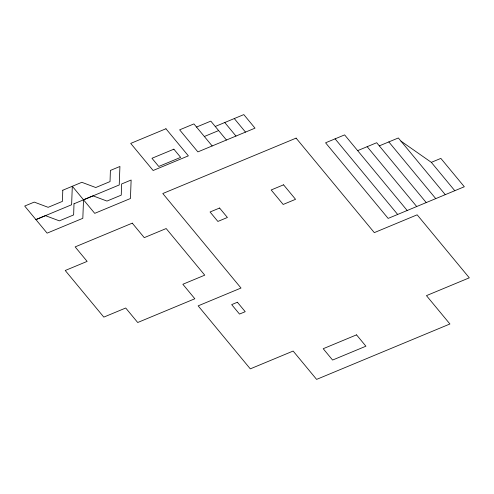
<?xml version="1.0" encoding="UTF-8"?>
<svg xmlns="http://www.w3.org/2000/svg" width="494" height="494" viewBox="0 0 494 494"><rect width="100%" height="100%" fill="white"/><g stroke="black" fill="none" stroke-linecap="round" stroke-linejoin="round"><path stroke-width="0.74" d="M196.526 127.057L210.808 121.123L226.45 140.024M215.242 126.476L243.808 114.602L255.015 128.15L197.884 151.893L179.637 129.842L193.92 123.908L212.167 145.958M204.343 136.505L218.632 130.57M357.65 150.639L376.694 142.723L426.229 202.577M379.299 145.872L398.349 137.962L445.273 194.667M400.955 141.111L431.33 162.353L440.852 158.395L464.317 186.751L388.142 218.41L325.571 142.803L344.614 134.887L407.186 210.493M431.33 162.353L454.795 190.709M388.827 141.92L435.751 198.625M367.172 146.681L416.708 206.535M335.093 138.845L397.664 214.452M234.286 118.56L245.493 132.108M224.764 122.518L235.971 136.066M62.794 190.227L62.423 201.379L48.14 207.319L34.228 202.102L24.7 206.054L47.121 233.143L82.825 218.305L83.523 199.811L119.227 184.966L119.919 166.472L110.403 170.436L110.038 181.588L95.75 187.529L81.837 182.311L62.794 190.227M74.001 203.775L73.637 214.927L59.354 220.861L45.436 215.65L35.908 219.602L71.618 204.757L72.309 186.263L94.731 213.352L130.441 198.514L131.132 180.02L121.617 183.984L121.246 195.136L106.963 201.07L93.045 195.859L74.001 203.775M165.941 128.761L130.712 143.408L153.128 170.498L188.362 155.851L165.941 128.761M173.876 149.176L151.973 158.278L158.753 166.466L180.656 157.364L173.876 149.176M296.097 138.122L162.792 193.531L241.004 288.039L198.15 305.854L250.291 368.857L293.14 351.049L316.605 379.398L449.917 323.984L426.452 295.634L469.3 277.826L417.158 214.816L374.31 232.631L296.097 138.122M132.275 223.152L75.144 246.901L87.135 261.394L65.233 270.496L103.814 317.117L125.717 308.015L137.709 322.508L194.84 298.759L182.848 284.266L204.751 275.164L166.169 228.543L144.267 237.645L132.275 223.152M219.583 208.03L210.061 211.988L217.879 221.442L227.401 217.484L219.583 208.03M283.562 184.824L271.181 189.974L283.173 204.46L295.554 199.317L283.562 184.824M237.398 302.242L231.68 304.619L239.504 314.067L245.215 311.695L237.398 302.242M356.532 334.858L323.206 348.715L332.592 360.052L365.918 346.201L356.532 334.858"/></g></svg>
